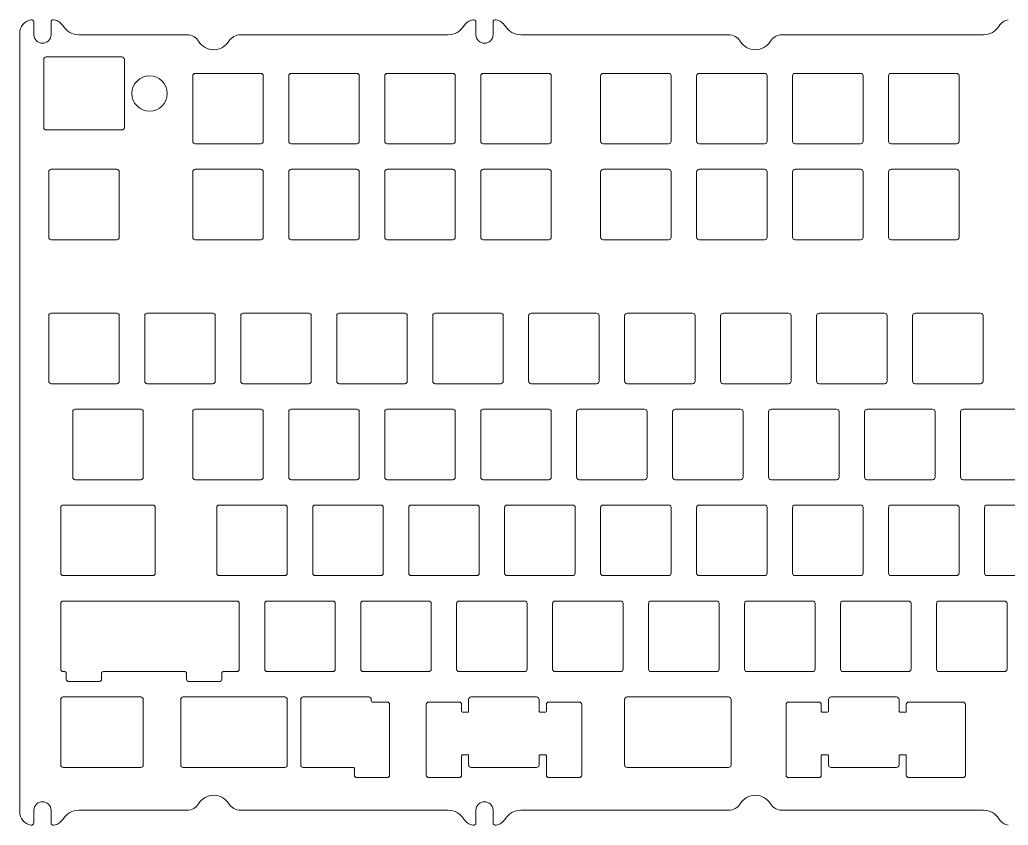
# Model space of a CAD drawing. Header units: millimetres. Extents: x 95 to 492, y 552 to 711.
# Drawn here: x 94.6 to 290.8, y 551.5 to 711.4 of the extents above; entities that cross this region are included whole.
import ezdxf

# ---------------------------------------------------------------- set-up
doc = ezdxf.new("R2010")
doc.units = ezdxf.units.MM
doc.layers.add('VISIBLE', color=7, linetype='Continuous', lineweight=0)

msp = doc.modelspace()

# ---------------------------------------------------------------- linework, layer by layer
at = {"layer": 'VISIBLE'}
for p, q in [((97.4, 710.95), (97.4, 708.48)), ((100.8, 708.48), (100.8, 710.95)), ((185.15, 710.95), (185.15, 708.48)), ((188.55, 708.48), (188.55, 710.95)), ((94.6, 554.18), (94.6, 708.78)), ((106.33, 708.48), (127.79, 708.48)), ((138.41, 708.48), (179.62, 708.48)), ((194.08, 708.48), (235.29, 708.48)), ((245.91, 708.48), (285.87, 708.48)), ((99.36, 690.06), (99.36, 703.56)), ((99.86, 704.06), (114.86, 704.06)), ((115.36, 703.56), (115.36, 690.06)), ((129.44, 700.81), (142.44, 700.81)), ((161.49, 700.81), (148.49, 700.81)), ((180.54, 700.81), (167.54, 700.81)), ((186.59, 700.81), (199.59, 700.81)), ((210.4, 700.81), (223.4, 700.81)), ((229.45, 700.81), (242.45, 700.81)), ((248.5, 700.81), (261.5, 700.81)), ((267.55, 700.81), (280.55, 700.81)), ((128.94, 687.31), (128.94, 700.31)), ((142.94, 700.31), (142.94, 687.31)), ((147.99, 700.31), (147.99, 687.31)), ((161.99, 687.31), (161.99, 700.31)), ((167.04, 700.31), (167.04, 687.31)), ((181.04, 687.31), (181.04, 700.31)), ((186.09, 687.31), (186.09, 700.31)), ((200.09, 700.31), (200.09, 687.31)), ((209.9, 687.31), (209.9, 700.31)), ((223.9, 700.31), (223.9, 687.31)), ((228.95, 687.31), (228.95, 700.31)), ((242.95, 700.31), (242.95, 687.31)), ((248, 687.31), (248, 700.31)), ((262, 700.31), (262, 687.31)), ((267.05, 687.31), (267.05, 700.31)), ((281.05, 700.31), (281.05, 687.31)), ((114.86, 689.56), (99.86, 689.56)), ((142.44, 686.81), (129.44, 686.81)), ((148.49, 686.81), (161.49, 686.81)), ((167.54, 686.81), (180.54, 686.81)), ((199.59, 686.81), (186.59, 686.81)), ((223.4, 686.81), (210.4, 686.81)), ((242.45, 686.81), (229.45, 686.81)), ((261.5, 686.81), (248.5, 686.81)), ((280.55, 686.81), (267.55, 686.81)), ((100.36, 668.26), (100.36, 681.26)), ((100.86, 681.76), (113.86, 681.76)), ((114.36, 681.26), (114.36, 668.26)), ((128.94, 668.26), (128.94, 681.26)), ((129.44, 681.76), (142.44, 681.76)), ((142.94, 681.26), (142.94, 668.26)), ((147.99, 668.26), (147.99, 681.26)), ((148.49, 681.76), (161.49, 681.76)), ((161.99, 681.26), (161.99, 668.26)), ((167.04, 668.26), (167.04, 681.26)), ((167.54, 681.76), (180.54, 681.76)), ((181.04, 681.26), (181.04, 668.26)), ((186.09, 668.26), (186.09, 681.26)), ((186.59, 681.76), (199.59, 681.76)), ((200.09, 681.26), (200.09, 668.26)), ((209.9, 668.26), (209.9, 681.26)), ((210.4, 681.76), (223.4, 681.76)), ((223.9, 681.26), (223.9, 668.26)), ((228.95, 668.26), (228.95, 681.26)), ((229.45, 681.76), (242.45, 681.76)), ((242.95, 681.26), (242.95, 668.26)), ((248, 668.26), (248, 681.26)), ((248.5, 681.76), (261.5, 681.76)), ((262, 681.26), (262, 668.26)), ((267.05, 668.26), (267.05, 681.26)), ((267.55, 681.76), (280.55, 681.76)), ((281.05, 681.26), (281.05, 668.26)), ((113.86, 667.76), (100.86, 667.76)), ((142.44, 667.76), (129.44, 667.76)), ((161.49, 667.76), (148.49, 667.76)), ((180.54, 667.76), (167.54, 667.76)), ((199.59, 667.76), (186.59, 667.76)), ((223.4, 667.76), (210.4, 667.76)), ((242.45, 667.76), (229.45, 667.76)), ((261.5, 667.76), (248.5, 667.76)), ((280.55, 667.76), (267.55, 667.76)), ((100.36, 639.68), (100.36, 652.68)), ((100.86, 653.18), (113.86, 653.18)), ((114.36, 652.68), (114.36, 639.68)), ((119.41, 652.68), (119.41, 639.68)), ((132.91, 653.18), (119.91, 653.18)), ((133.41, 639.68), (133.41, 652.68)), ((138.46, 652.68), (138.46, 639.68)), ((151.96, 653.18), (138.96, 653.18)), ((152.46, 639.68), (152.46, 652.68)), ((157.51, 639.68), (157.51, 652.68)), ((158.01, 653.18), (171.01, 653.18)), ((171.51, 652.68), (171.51, 639.68)), ((176.56, 639.68), (176.56, 652.68)), ((177.06, 653.18), (190.06, 653.18)), ((190.56, 652.68), (190.56, 639.68)), ((195.61, 652.68), (195.61, 639.68)), ((209.11, 653.18), (196.11, 653.18)), ((209.61, 639.68), (209.61, 652.68)), ((214.66, 639.68), (214.66, 652.68)), ((215.16, 653.18), (228.16, 653.18)), ((228.66, 652.68), (228.66, 639.68)), ((233.71, 639.68), (233.71, 652.68)), ((234.21, 653.18), (247.21, 653.18)), ((247.71, 652.68), (247.71, 639.68)), ((252.76, 639.68), (252.76, 652.68)), ((253.26, 653.18), (266.26, 653.18)), ((266.76, 652.68), (266.76, 639.68)), ((271.81, 639.68), (271.81, 652.68)), ((272.31, 653.18), (285.31, 653.18)), ((285.81, 652.68), (285.81, 639.68)), ((113.86, 639.18), (100.86, 639.18)), ((119.91, 639.18), (132.91, 639.18)), ((138.96, 639.18), (151.96, 639.18)), ((171.01, 639.18), (158.01, 639.18)), ((190.06, 639.18), (177.06, 639.18)), ((196.11, 639.18), (209.11, 639.18)), ((228.16, 639.18), (215.16, 639.18)), ((247.21, 639.18), (234.21, 639.18)), ((266.26, 639.18), (253.26, 639.18)), ((285.31, 639.18), (272.31, 639.18)), ((105.62, 634.13), (118.62, 634.13)), ((142.44, 634.13), (129.44, 634.13)), ((148.49, 634.13), (161.49, 634.13)), ((180.54, 634.13), (167.54, 634.13)), ((199.59, 634.13), (186.59, 634.13)), ((205.64, 634.13), (218.64, 634.13)), ((224.69, 634.13), (237.69, 634.13)), ((256.74, 634.13), (243.74, 634.13)), ((262.79, 634.13), (275.79, 634.13)), ((281.84, 634.13), (294.84, 634.13)), ((105.12, 620.63), (105.12, 633.63)), ((119.12, 633.63), (119.12, 620.63)), ((128.94, 633.63), (128.94, 620.63)), ((142.94, 620.63), (142.94, 633.63)), ((147.99, 620.63), (147.99, 633.63)), ((161.99, 633.63), (161.99, 620.63)), ((167.04, 633.63), (167.04, 620.63)), ((181.04, 620.63), (181.04, 633.63)), ((186.09, 633.63), (186.09, 620.63)), ((200.09, 620.63), (200.09, 633.63)), ((205.14, 620.63), (205.14, 633.63)), ((219.14, 633.63), (219.14, 620.63)), ((224.19, 620.63), (224.19, 633.63)), ((238.19, 633.63), (238.19, 620.63)), ((243.24, 633.63), (243.24, 620.63)), ((257.24, 620.63), (257.24, 633.63)), ((262.29, 620.63), (262.29, 633.63)), ((276.29, 633.63), (276.29, 620.63)), ((281.34, 620.63), (281.34, 633.63)), ((118.62, 620.13), (105.62, 620.13)), ((129.44, 620.13), (142.44, 620.13)), ((161.49, 620.13), (148.49, 620.13)), ((167.54, 620.13), (180.54, 620.13)), ((186.59, 620.13), (199.59, 620.13)), ((218.64, 620.13), (205.64, 620.13)), ((237.69, 620.13), (224.69, 620.13)), ((243.74, 620.13), (256.74, 620.13)), ((275.79, 620.13), (262.79, 620.13)), ((294.84, 620.13), (281.84, 620.13)), ((102.74, 601.58), (102.74, 614.58)), ((103.24, 615.08), (121, 615.08)), ((121.5, 614.58), (121.5, 601.58)), ((133.7, 601.58), (133.7, 614.58)), ((134.2, 615.08), (147.2, 615.08)), ((147.7, 614.58), (147.7, 601.58)), ((152.75, 601.58), (152.75, 614.58)), ((153.25, 615.08), (166.25, 615.08)), ((166.75, 614.58), (166.75, 601.58)), ((171.8, 601.58), (171.8, 614.58)), ((172.3, 615.08), (185.3, 615.08)), ((185.8, 614.58), (185.8, 601.58)), ((190.85, 601.58), (190.85, 614.58)), ((191.35, 615.08), (204.35, 615.08)), ((204.85, 614.58), (204.85, 601.58)), ((209.9, 614.58), (209.9, 601.58)), ((223.4, 615.08), (210.4, 615.08)), ((223.9, 601.58), (223.9, 614.58)), ((228.95, 601.58), (228.95, 614.58)), ((229.45, 615.08), (242.45, 615.08)), ((242.95, 614.58), (242.95, 601.58)), ((248, 614.58), (248, 601.58)), ((261.5, 615.08), (248.5, 615.08)), ((262, 601.58), (262, 614.58)), ((267.05, 601.58), (267.05, 614.58)), ((267.55, 615.08), (280.55, 615.08)), ((281.05, 614.58), (281.05, 601.58)), ((286.1, 601.58), (286.1, 614.58)), ((286.6, 615.08), (299.6, 615.08)), ((121, 601.08), (103.24, 601.08)), ((147.2, 601.08), (134.2, 601.08)), ((166.25, 601.08), (153.25, 601.08)), ((185.3, 601.08), (172.3, 601.08)), ((204.35, 601.08), (191.35, 601.08)), ((210.4, 601.08), (223.4, 601.08)), ((242.45, 601.08), (229.45, 601.08)), ((248.5, 601.08), (261.5, 601.08)), ((280.55, 601.08), (267.55, 601.08)), ((299.6, 601.08), (286.6, 601.08)), ((102.74, 595.53), (102.74, 582.53)), ((137.67, 596.03), (103.24, 596.03)), ((138.17, 582.53), (138.17, 595.53)), ((143.22, 582.53), (143.22, 595.53)), ((143.72, 596.03), (156.72, 596.03)), ((157.22, 595.53), (157.22, 582.53)), ((162.27, 582.53), (162.27, 595.53)), ((162.77, 596.03), (175.77, 596.03)), ((176.27, 595.53), (176.27, 582.53)), ((181.32, 582.53), (181.32, 595.53)), ((181.82, 596.03), (194.82, 596.03)), ((195.32, 595.53), (195.32, 582.53)), ((200.37, 582.53), (200.37, 595.53)), ((200.87, 596.03), (213.87, 596.03)), ((214.37, 595.53), (214.37, 582.53)), ((219.42, 582.53), (219.42, 595.53)), ((219.92, 596.03), (232.92, 596.03)), ((233.42, 595.53), (233.42, 582.53)), ((238.47, 582.53), (238.47, 595.53)), ((238.97, 596.03), (251.97, 596.03)), ((252.47, 595.53), (252.47, 582.53)), ((257.52, 595.53), (257.52, 582.53)), ((271.02, 596.03), (258.02, 596.03)), ((271.52, 582.53), (271.52, 595.53)), ((276.57, 582.53), (276.57, 595.53)), ((277.07, 596.03), (290.07, 596.03)), ((290.57, 595.53), (290.57, 582.53)), ((103.24, 582.03), (103.53, 582.03)), ((103.83, 581.73), (103.83, 580.53)), ((110.83, 580.53), (110.83, 581.73)), ((111.13, 582.03), (127.4, 582.03)), ((127.7, 581.73), (127.7, 580.53)), ((134.7, 580.53), (134.7, 581.73)), ((135, 582.03), (137.67, 582.03)), ((156.72, 582.03), (143.72, 582.03)), ((175.77, 582.03), (162.77, 582.03)), ((194.82, 582.03), (181.82, 582.03)), ((213.87, 582.03), (200.87, 582.03)), ((232.92, 582.03), (219.92, 582.03)), ((251.97, 582.03), (238.97, 582.03)), ((258.02, 582.03), (271.02, 582.03)), ((290.07, 582.03), (277.07, 582.03)), ((104.33, 580.03), (110.33, 580.03)), ((128.2, 580.03), (134.2, 580.03)), ((103.24, 576.98), (116.24, 576.98)), ((116.24, 576.98), (118.62, 576.98)), ((147.2, 576.98), (127.05, 576.98)), ((150.87, 576.98), (163.87, 576.98)), ((184.2, 576.98), (197.2, 576.98)), ((215.16, 576.98), (235.3, 576.98)), ((268.64, 576.98), (255.64, 576.98)), ((102.74, 563.48), (102.74, 576.48)), ((119.12, 576.48), (119.12, 563.48)), ((126.55, 576.48), (126.55, 563.48)), ((147.7, 563.48), (147.7, 576.48)), ((150.37, 563.48), (150.37, 576.48)), ((164.37, 576.48), (164.37, 576.18)), ((164.57, 575.98), (167.51, 575.98)), ((168.01, 575.48), (168.01, 561.48)), ((175.3, 561.48), (175.3, 575.48)), ((175.8, 575.98), (181.8, 575.98)), ((182.3, 575.48), (182.3, 574.18)), ((183.7, 574.18), (183.7, 576.48)), ((197.7, 576.48), (197.7, 574.18)), ((199.14, 574.18), (199.14, 575.48)), ((199.64, 575.98), (205.64, 575.98)), ((206.14, 575.48), (206.14, 561.48)), ((214.66, 563.48), (214.66, 576.48)), ((235.8, 576.48), (235.8, 563.48)), ((246.7, 575.48), (246.7, 561.48)), ((253.2, 575.98), (247.2, 575.98)), ((253.7, 574.18), (253.7, 575.48)), ((255.14, 576.48), (255.14, 574.18)), ((269.14, 574.18), (269.14, 576.48)), ((270.58, 575.48), (270.58, 574.18)), ((281.8, 575.98), (271.08, 575.98)), ((282.3, 561.48), (282.3, 575.48)), ((182.5, 573.98), (183.5, 573.98)), ((197.9, 573.98), (198.94, 573.98)), ((254.94, 573.98), (253.9, 573.98)), ((270.38, 573.98), (269.34, 573.98)), ((182.3, 565.28), (182.3, 561.48)), ((183.5, 565.48), (182.5, 565.48)), ((183.7, 563.48), (183.7, 565.28)), ((197.7, 565.28), (197.7, 563.48)), ((198.94, 565.48), (197.9, 565.48)), ((199.14, 561.48), (199.14, 565.28)), ((253.7, 561.48), (253.7, 565.28)), ((253.9, 565.48), (254.94, 565.48)), ((255.14, 565.28), (255.14, 563.48)), ((269.14, 563.48), (269.14, 565.28)), ((269.34, 565.48), (270.38, 565.48)), ((270.58, 565.28), (270.58, 561.48)), ((118.62, 562.98), (103.24, 562.98)), ((127.05, 562.98), (147.2, 562.98)), ((160.81, 562.98), (150.87, 562.98)), ((161.01, 561.48), (161.01, 562.78)), ((197.2, 562.98), (184.2, 562.98)), ((235.3, 562.98), (215.16, 562.98)), ((255.64, 562.98), (268.64, 562.98)), ((167.51, 560.98), (161.51, 560.98)), ((181.8, 560.98), (175.8, 560.98)), ((205.64, 560.98), (199.64, 560.98)), ((247.2, 560.98), (253.2, 560.98)), ((271.08, 560.98), (281.8, 560.98)), ((97.4, 554.48), (97.4, 552.02)), ((100.8, 552.02), (100.8, 554.48)), ((127.79, 554.48), (106.33, 554.48)), ((179.62, 554.48), (138.41, 554.48)), ((185.15, 554.48), (185.15, 552.02)), ((188.55, 552.02), (188.55, 554.48)), ((235.29, 554.48), (194.08, 554.48)), ((285.87, 554.48), (245.91, 554.48))]:
    msp.add_line(p, q, dxfattribs=at)
msp.add_circle((120.36, 696.81), 3.5, dxfattribs=at)
for centre, radius, start, end in [((97.3, 708.78), 2.7, 100.4878, 179.9875), ((96.9, 710.95), 0.5, 359.9862, 100.4897), ((101.3, 710.95), 0.5, 79.6951, 179.9945), ((100.9, 708.78), 2.7, 32.0901, 79.69), ((185.04, 708.78), 2.7, 100.31, 147.9099), ((184.65, 710.95), 0.5, 0, 100.3092), ((189.05, 710.95), 0.5, 79.6908, 179.9991), ((188.65, 708.78), 2.7, 32.0901, 79.69), ((291.29, 708.78), 2.7, 100.31, 147.9099), ((99.1, 708.48), 1.7, 180, 0), ((106.33, 712.18), 3.7, 212.0901, 270), ((127.79, 705.78), 2.7, 31.0729, 89.9997), ((138.41, 705.78), 2.7, 90.0006, 148.9266), ((179.62, 712.18), 3.7, 270.0001, 327.9099), ((186.85, 708.48), 1.7, 180.0003, 359.9997), ((194.08, 712.18), 3.7, 212.0901, 270), ((235.29, 705.78), 2.7, 31.0729, 89.9997), ((245.91, 705.78), 2.7, 90.0006, 148.9266), ((285.87, 712.18), 3.7, 270.0001, 327.9099), ((133.1, 708.98), 3.5, 211.0731, 328.9269), ((240.6, 708.98), 3.5, 211.0731, 328.9269), ((99.86, 703.56), 0.5, 90.0011, 179.9989), ((114.86, 703.56), 0.5, 0.0011, 89.9989), ((129.44, 700.31), 0.5, 89.9989, 180.0011), ((142.44, 700.31), 0.5, 0.0011, 89.9989), ((148.49, 700.31), 0.5, 89.9989, 180.0011), ((161.49, 700.31), 0.5, 0.0011, 89.9989), ((167.54, 700.31), 0.5, 89.9989, 180.0011), ((180.54, 700.31), 0.5, 0.0011, 89.9989), ((186.59, 700.31), 0.5, 90.0011, 179.9989), ((199.59, 700.31), 0.5, 0.0011, 89.9989), ((210.4, 700.31), 0.5, 89.9989, 180.0011), ((223.4, 700.31), 0.5, 0.0011, 89.9989), ((229.45, 700.31), 0.5, 89.9989, 180.0011), ((242.45, 700.31), 0.5, 0.0011, 89.9989), ((248.5, 700.31), 0.5, 90.0011, 179.9989), ((261.5, 700.31), 0.5, 359.9989, 90), ((267.55, 700.31), 0.5, 89.9989, 180.0011), ((280.55, 700.31), 0.5, 0.0011, 89.9989), ((99.86, 690.06), 0.5, 180, 269.9989), ((114.86, 690.06), 0.5, 269.9989, 0.0011), ((129.44, 687.31), 0.5, 179.9977, 270.0023), ((142.44, 687.31), 0.5, 269.9989, 0.0011), ((148.49, 687.31), 0.5, 179.9977, 270.0023), ((161.49, 687.31), 0.5, 269.9989, 0.0011), ((167.54, 687.31), 0.5, 179.9977, 270.0023), ((180.54, 687.31), 0.5, 269.9989, 0.0011), ((186.59, 687.31), 0.5, 179.9989, 270.0023), ((199.59, 687.31), 0.5, 269.9989, 0.0011), ((210.4, 687.31), 0.5, 179.9977, 270.0023), ((223.4, 687.31), 0.5, 269.9989, 0.0011), ((229.45, 687.31), 0.5, 179.9977, 270.0023), ((242.45, 687.31), 0.5, 269.9989, 0.0011), ((248.5, 687.31), 0.5, 179.9989, 270.0023), ((261.5, 687.31), 0.5, 269.9977, 0.0023), ((267.55, 687.31), 0.5, 179.9977, 270.0023), ((280.55, 687.31), 0.5, 269.9989, 0.0011), ((100.86, 681.26), 0.5, 90.0011, 179.9989), ((113.86, 681.26), 0.5, 359.9989, 90.0001), ((129.44, 681.26), 0.5, 89.9989, 180.0011), ((142.44, 681.26), 0.5, 0.0011, 89.9989), ((148.49, 681.26), 0.5, 89.9989, 180.0011), ((161.49, 681.26), 0.5, 0.0011, 89.9989), ((167.54, 681.26), 0.5, 89.9989, 180.0011), ((180.54, 681.26), 0.5, 0.0011, 89.9989), ((186.59, 681.26), 0.5, 90.0011, 179.9989), ((199.59, 681.26), 0.5, 0.0011, 89.9989), ((210.4, 681.26), 0.5, 89.9989, 180.0011), ((223.4, 681.26), 0.5, 0.0011, 89.9989), ((229.45, 681.26), 0.5, 89.9989, 180.0011), ((242.45, 681.26), 0.5, 0.0011, 89.9989), ((248.5, 681.26), 0.5, 90.0011, 179.9989), ((261.5, 681.26), 0.5, 359.9989, 90), ((267.55, 681.26), 0.5, 89.9989, 180.0011), ((280.55, 681.26), 0.5, 0.0011, 89.9989), ((100.86, 668.26), 0.5, 180.0011, 269.9989), ((113.86, 668.26), 0.5, 269.9989, 0.0011), ((129.44, 668.26), 0.5, 179.9989, 270.0011), ((142.44, 668.26), 0.5, 270.0011, 359.9989), ((148.49, 668.26), 0.5, 179.9989, 270.0011), ((161.49, 668.26), 0.5, 270.0011, 359.9989), ((167.54, 668.26), 0.5, 179.9989, 270.0011), ((180.54, 668.26), 0.5, 270.0011, 359.9989), ((186.59, 668.26), 0.5, 180.0011, 270), ((199.59, 668.26), 0.5, 270.0011, 359.9989), ((210.4, 668.26), 0.5, 179.9989, 270.0011), ((223.4, 668.26), 0.5, 270.0011, 359.9989), ((229.45, 668.26), 0.5, 179.9989, 270.0011), ((242.45, 668.26), 0.5, 270.0011, 359.9989), ((248.5, 668.26), 0.5, 180.0011, 270), ((261.5, 668.26), 0.5, 269.9989, 0.0011), ((267.55, 668.26), 0.5, 179.9989, 270.0011), ((280.55, 668.26), 0.5, 270.0011, 359.9989), ((100.86, 652.68), 0.5, 89.9989, 180.0011), ((113.86, 652.68), 0.5, 359.9977, 90.0013), ((119.91, 652.68), 0.5, 89.9978, 180.0011), ((132.91, 652.68), 0.5, 359.9989, 90.0011), ((138.96, 652.68), 0.5, 89.9977, 180.0023), ((151.96, 652.68), 0.5, 359.9989, 90.0011), ((158.01, 652.68), 0.5, 89.9977, 180.0023), ((171.01, 652.68), 0.5, 359.9977, 90.0011), ((177.06, 652.68), 0.5, 89.9989, 180.0011), ((190.06, 652.68), 0.5, 359.9977, 90.0013), ((196.11, 652.68), 0.5, 89.9977, 180.0023), ((209.11, 652.68), 0.5, 359.9989, 90.0011), ((215.16, 652.68), 0.5, 89.9977, 180.0023), ((228.16, 652.68), 0.5, 359.9977, 90.0013), ((234.21, 652.68), 0.5, 89.9977, 180.0023), ((247.21, 652.68), 0.5, 359.9989, 90.0011), ((253.26, 652.68), 0.5, 89.9977, 180.0023), ((266.26, 652.68), 0.5, 359.9989, 90.0011), ((272.31, 652.68), 0.5, 89.9989, 180.0011), ((285.31, 652.68), 0.5, 359.9989, 90.0011), ((100.86, 639.68), 0.5, 180.0011, 269.9989), ((113.86, 639.68), 0.5, 269.9989, 0.0011), ((119.91, 639.68), 0.5, 180.0011, 269.9989), ((132.91, 639.68), 0.5, 270.0011, 359.9989), ((138.96, 639.68), 0.5, 179.9989, 270.0011), ((151.96, 639.68), 0.5, 270.0011, 359.9989), ((158.01, 639.68), 0.5, 179.9989, 270.0011), ((171.01, 639.68), 0.5, 270.0011, 359.9989), ((177.06, 639.68), 0.5, 180.0011, 269.9999), ((190.06, 639.68), 0.5, 269.9989, 0.0011), ((196.11, 639.68), 0.5, 179.9989, 270.0011), ((209.11, 639.68), 0.5, 270.0011, 359.9989), ((215.16, 639.68), 0.5, 179.9989, 270.0011), ((228.16, 639.68), 0.5, 269.9989, 0.0011), ((234.21, 639.68), 0.5, 179.9989, 270.0011), ((247.21, 639.68), 0.5, 270.0011, 359.9989), ((253.26, 639.68), 0.5, 179.9989, 270.0011), ((266.26, 639.68), 0.5, 270.0011, 359.9989), ((272.31, 639.68), 0.5, 180.0011, 270), ((285.31, 639.68), 0.5, 270.0011, 359.9989), ((105.62, 633.63), 0.5, 89.9989, 180.0023), ((118.62, 633.63), 0.5, 359.9989, 90.0011), ((129.44, 633.63), 0.5, 89.9977, 180.0023), ((142.44, 633.63), 0.5, 359.9989, 90.0011), ((148.49, 633.63), 0.5, 89.9977, 180.0023), ((161.49, 633.63), 0.5, 359.9989, 90.0011), ((167.54, 633.63), 0.5, 89.9977, 180.0023), ((180.54, 633.63), 0.5, 359.9989, 90.0011), ((186.59, 633.63), 0.5, 89.9977, 180.0011), ((199.59, 633.63), 0.5, 359.9989, 90.0011), ((205.64, 633.63), 0.5, 89.9989, 180.0011), ((218.64, 633.63), 0.5, 359.9977, 90.0013), ((224.69, 633.63), 0.5, 89.9989, 180.0011), ((237.69, 633.63), 0.5, 359.9977, 90.0013), ((243.74, 633.63), 0.5, 89.9977, 180.0023), ((256.74, 633.63), 0.5, 359.9989, 90.0011), ((262.79, 633.63), 0.5, 89.9989, 180.0011), ((275.79, 633.63), 0.5, 359.9977, 90.0013), ((281.84, 633.63), 0.5, 89.9977, 180.0023), ((105.62, 620.63), 0.5, 179.9989, 270), ((118.62, 620.63), 0.5, 270.0011, 359.9989), ((129.44, 620.63), 0.5, 179.9989, 270.0011), ((142.44, 620.63), 0.5, 270.0011, 359.9989), ((148.49, 620.63), 0.5, 179.9989, 270.0011), ((161.49, 620.63), 0.5, 270.0011, 359.9989), ((167.54, 620.63), 0.5, 179.9989, 270.0011), ((180.54, 620.63), 0.5, 270.0011, 359.9989), ((186.59, 620.63), 0.5, 180.0011, 269.9989), ((199.59, 620.63), 0.5, 270.0011, 359.9989), ((205.64, 620.63), 0.5, 180.0011, 269.9999), ((218.64, 620.63), 0.5, 269.9989, 0.0011), ((224.69, 620.63), 0.5, 180.0011, 269.9999), ((237.69, 620.63), 0.5, 269.9989, 0.0011), ((243.74, 620.63), 0.5, 179.9989, 270.0011), ((256.74, 620.63), 0.5, 270.0011, 359.9989), ((262.79, 620.63), 0.5, 180.0011, 269.9999), ((275.79, 620.63), 0.5, 269.9989, 0.0011), ((281.84, 620.63), 0.5, 179.9989, 270.0011), ((103.24, 614.58), 0.5, 89.9989, 180.0011), ((121, 614.58), 0.5, 359.9977, 90.0013), ((134.2, 614.58), 0.5, 89.9977, 180.0023), ((147.2, 614.58), 0.5, 359.9989, 90.0011), ((153.25, 614.58), 0.5, 89.9977, 180.0023), ((166.25, 614.58), 0.5, 359.9977, 90.0013), ((172.3, 614.58), 0.5, 89.9977, 180.0023), ((185.3, 614.58), 0.5, 359.9989, 90.0011), ((191.35, 614.58), 0.5, 89.9977, 180.0023), ((204.35, 614.58), 0.5, 359.9989, 90.0011), ((210.4, 614.58), 0.5, 89.9977, 180.0023), ((223.4, 614.58), 0.5, 359.9989, 90.0011), ((229.45, 614.58), 0.5, 89.9977, 180.0023), ((242.45, 614.58), 0.5, 359.9989, 90.0011), ((248.5, 614.58), 0.5, 89.9977, 180.0011), ((261.5, 614.58), 0.5, 359.9977, 90.0023), ((267.55, 614.58), 0.5, 89.9977, 180.0023), ((280.55, 614.58), 0.5, 359.9989, 90.0011), ((286.6, 614.58), 0.5, 89.9989, 180.0011), ((103.24, 601.58), 0.5, 180, 269.9987), ((121, 601.58), 0.5, 270, 359.999), ((134.2, 601.58), 0.5, 179.9989, 270.0011), ((147.2, 601.58), 0.5, 270.0011, 359.9989), ((153.25, 601.58), 0.5, 179.9989, 270.0011), ((166.25, 601.58), 0.5, 269.9989, 0.0011), ((172.3, 601.58), 0.5, 179.9989, 270.0011), ((185.3, 601.58), 0.5, 270.0011, 359.9989), ((191.35, 601.58), 0.5, 179.9989, 270.0011), ((204.35, 601.58), 0.5, 270.0011, 359.9989), ((210.4, 601.58), 0.5, 179.9989, 270.0011), ((223.4, 601.58), 0.5, 270.0011, 359.9989), ((229.45, 601.58), 0.5, 179.9989, 270.0011), ((242.45, 601.58), 0.5, 270.0011, 359.9989), ((248.5, 601.58), 0.5, 180.0011, 269.9989), ((261.5, 601.58), 0.5, 270, 0.0011), ((267.55, 601.58), 0.5, 179.9989, 270.0011), ((280.55, 601.58), 0.5, 270.0011, 359.9989), ((286.6, 601.58), 0.5, 180.0011, 269.9999), ((103.24, 595.53), 0.5, 90.0013, 179.9989), ((137.67, 595.53), 0.5, 359.9977, 90.0023), ((143.72, 595.53), 0.5, 90.0011, 180), ((156.72, 595.53), 0.5, 0.0011, 89.9989), ((162.77, 595.53), 0.5, 89.9989, 180.0023), ((175.77, 595.53), 0.5, 359.9989, 90), ((181.82, 595.53), 0.5, 90.0011, 180), ((194.82, 595.53), 0.5, 359.9989, 90.0001), ((200.87, 595.53), 0.5, 90.0011, 180), ((213.87, 595.53), 0.5, 359.9989, 90.0001), ((219.92, 595.53), 0.5, 89.9989, 180.0023), ((232.92, 595.53), 0.5, 0.0011, 89.9989), ((238.97, 595.53), 0.5, 90.0011, 180), ((251.97, 595.53), 0.5, 359.9989, 90.0001), ((258.02, 595.53), 0.5, 89.9989, 180.0011), ((271.02, 595.53), 0.5, 0, 89.9989), ((277.07, 595.53), 0.5, 89.9989, 180.0023), ((290.07, 595.53), 0.5, 0.0011, 89.9989), ((103.24, 582.53), 0.5, 180.0011, 269.9989), ((103.53, 581.73), 0.3, 359.9962, 90.0057), ((111.13, 581.73), 0.3, 89.9981, 180.0017), ((127.4, 581.73), 0.3, 359.9962, 90.004), ((135, 581.73), 0.3, 89.9981, 180.0017), ((137.67, 582.53), 0.5, 269.9999, 0.0023), ((143.72, 582.53), 0.5, 180.0011, 270), ((156.72, 582.53), 0.5, 270.0011, 359.9989), ((162.77, 582.53), 0.5, 179.9989, 270.0011), ((175.77, 582.53), 0.5, 269.9989, 0.0011), ((181.82, 582.53), 0.5, 180.0011, 269.9999), ((194.82, 582.53), 0.5, 269.9989, 0.0011), ((200.87, 582.53), 0.5, 180.0011, 269.9999), ((213.87, 582.53), 0.5, 269.9989, 0.0011), ((219.92, 582.53), 0.5, 179.9989, 270.0011), ((232.92, 582.53), 0.5, 270.0011, 359.9989), ((238.97, 582.53), 0.5, 180.0011, 269.9999), ((251.97, 582.53), 0.5, 269.9989, 0.0011), ((258.02, 582.53), 0.5, 179.9989, 270.0011), ((271.02, 582.53), 0.5, 270.0011, 359.9989), ((277.07, 582.53), 0.5, 179.9989, 270.0011), ((290.07, 582.53), 0.5, 270.0011, 359.9989), ((104.33, 580.53), 0.5, 180.0011, 269.9989), ((110.33, 580.53), 0.5, 269.9999, 0.0011), ((128.2, 580.53), 0.5, 180.0011, 269.9989), ((134.2, 580.53), 0.5, 269.9999, 0.0011), ((103.24, 576.48), 0.5, 90.0011, 179.9999), ((118.62, 576.48), 0.5, 359.9989, 90.0011), ((127.05, 576.48), 0.5, 90.0001, 179.9989), ((147.2, 576.48), 0.5, 359.9976, 90.0023), ((150.87, 576.48), 0.5, 90.0011, 179.9999), ((163.87, 576.48), 0.5, 359.9989, 90.0001), ((184.2, 576.48), 0.5, 89.9977, 180.0011), ((197.2, 576.48), 0.5, 359.9989, 90.0011), ((215.16, 576.48), 0.5, 89.9977, 180.0024), ((235.3, 576.48), 0.5, 359.9989, 90.0013), ((255.64, 576.48), 0.5, 89.9977, 180), ((268.64, 576.48), 0.5, 0, 90), ((164.57, 576.18), 0.2, 180.0003, 270), ((167.51, 575.48), 0.5, 359.9989, 90.0011), ((175.8, 575.48), 0.5, 90.0011, 179.9999), ((181.8, 575.48), 0.5, 359.9989, 90.0001), ((199.64, 575.48), 0.5, 89.9977, 180.0011), ((205.64, 575.48), 0.5, 359.9989, 90.0011), ((247.2, 575.48), 0.5, 89.9977, 180.0011), ((253.2, 575.48), 0.5, 359.9989, 90.0023), ((271.08, 575.48), 0.5, 89.9977, 180.0011), ((281.8, 575.48), 0.5, 359.9978, 90.0023), ((182.5, 574.18), 0.2, 180.0003, 270), ((183.5, 574.18), 0.2, 270, 0.0029), ((197.9, 574.18), 0.2, 179.9974, 270), ((198.94, 574.18), 0.2, 270, 0), ((253.9, 574.18), 0.2, 179.9971, 270.0029), ((254.94, 574.18), 0.2, 270, 359.9997), ((269.34, 574.18), 0.2, 179.9943, 270.0086), ((270.38, 574.18), 0.2, 269.9971, 0.0026), ((182.5, 565.28), 0.2, 89.9946, 180), ((183.5, 565.28), 0.2, 359.9971, 90.0029), ((197.9, 565.28), 0.2, 89.9914, 180.0086), ((198.94, 565.28), 0.2, 359.9971, 90.0029), ((253.9, 565.28), 0.2, 89.9943, 180.0029), ((254.94, 565.28), 0.2, 359.9914, 90.0057), ((269.34, 565.28), 0.2, 89.9971, 180.0029), ((270.38, 565.28), 0.2, 359.9914, 90.0057), ((103.24, 563.48), 0.5, 179.9989, 270.001), ((118.62, 563.48), 0.5, 270.0011, 359.9987), ((127.05, 563.48), 0.5, 179.9999, 270.0011), ((147.2, 563.48), 0.5, 269.9999, 0.0011), ((150.87, 563.48), 0.5, 179.9989, 270.0022), ((184.2, 563.48), 0.5, 179.9989, 270.0011), ((197.2, 563.48), 0.5, 270.0011, 359.9989), ((215.16, 563.48), 0.5, 179.9989, 270.0011), ((235.3, 563.48), 0.5, 269.9977, 0.0013), ((255.64, 563.48), 0.5, 179.9989, 270.0011), ((268.64, 563.48), 0.5, 270.0011, 359.9989), ((160.81, 562.78), 0.2, 359.9971, 90), ((161.51, 561.48), 0.5, 179.9989, 270.0011), ((167.51, 561.48), 0.5, 270.0011, 359.9987), ((175.8, 561.48), 0.5, 179.9989, 270.0022), ((181.8, 561.48), 0.5, 269.9989, 0.0013), ((199.64, 561.48), 0.5, 179.9989, 270.0011), ((205.64, 561.48), 0.5, 270.0011, 359.9989), ((247.2, 561.48), 0.5, 179.9989, 270.0011), ((253.2, 561.48), 0.5, 270.0011, 359.9989), ((271.08, 561.48), 0.5, 180.0011, 269.9989), ((281.8, 561.48), 0.5, 269.9999, 0.0023), ((133.1, 553.98), 3.5, 31.0731, 148.9269), ((240.6, 553.98), 3.5, 31.0731, 148.9269), ((99.1, 554.48), 1.7, 0, 180), ((127.79, 557.18), 2.7, 269.9996, 328.9272), ((138.41, 557.18), 2.7, 211.0732, 270.0001), ((186.85, 554.48), 1.7, 0, 179.9997), ((235.29, 557.18), 2.7, 269.9996, 328.9272), ((245.91, 557.18), 2.7, 211.0732, 270.0001), ((97.3, 554.18), 2.7, 180.0125, 259.5122), ((106.33, 550.78), 3.7, 89.9999, 147.9102), ((179.62, 550.78), 3.7, 32.0898, 90.0002), ((194.08, 550.78), 3.7, 89.9998, 147.9102), ((285.87, 550.78), 3.7, 32.0898, 90.0002), ((96.9, 552.02), 0.5, 259.5119, 0.0115), ((101.3, 552.02), 0.5, 180.0046, 280.3049), ((100.9, 554.18), 2.7, 280.31, 327.9099), ((185.04, 554.18), 2.7, 212.0901, 259.69), ((184.65, 552.02), 0.5, 259.6908, 359.9992), ((189.05, 552.02), 0.5, 180, 280.3092), ((188.65, 554.18), 2.7, 280.31, 327.9099), ((291.29, 554.18), 2.7, 212.0901, 259.69)]:
    msp.add_arc(centre, radius, start, end, dxfattribs=at)

doc.saveas('drawing.dxf')
